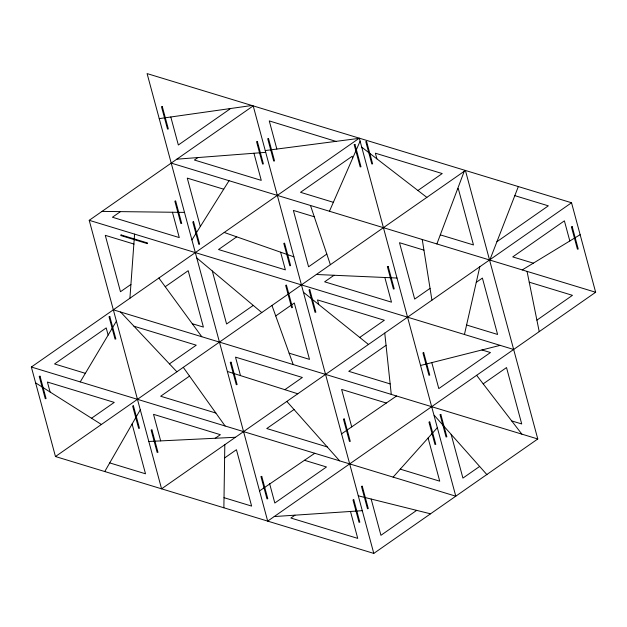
<?xml version="1.0" encoding="UTF-8"?>
<svg xmlns="http://www.w3.org/2000/svg" width="627" height="627" viewBox="0 0 627 627"><rect width="100%" height="100%" fill="white"/><g stroke="black" fill="none" stroke-linecap="round" stroke-linejoin="round"><path stroke-width="0.94" d="M223.87 507.776L224.811 444.7M129.914 298.248L134.578 234.114M464.435 334.497L479.804 266.765M436.878 243.95L464.223 171.304M489.946 259.688L518.341 186.572M329.449 211.252L360.117 141.161M104.764 471.528L140.283 409.784M80.24 381.906L116.403 321.189M191.917 239.922L229.043 180.701M393.121 477.123L437.332 427.692M571.534 202.756L147.094 73.594L267.69 521.115L595.65 292.26L571.534 202.756L161.578 488.825L89.222 220.312L253.206 105.885L373.794 553.406L537.778 438.978L465.422 170.466L55.466 456.534L31.35 367.03L359.31 138.175L455.79 496.192L31.35 367.03M120.47 211.628L112.421 217.24L179.267 237.578L172.441 212.255M197.944 157.565L194.409 160.026L261.263 180.372L253.951 153.247M130.925 284.431L120.478 291.72L105.281 235.337L134.068 244.091M335.939 141.373L269.265 120.909L276.852 149.054M165.23 286.719L188.194 270.699L203.391 327.082L192.262 323.697M236.716 236.841L218.533 249.53L285.379 269.869L280.614 252.195M91.542 418.24L114.263 402.393L47.409 382.047L50.097 392.024M169.439 363.887L196.251 345.179L133.966 326.228M253.261 305.404L226.59 324.01L212.294 270.982M326.808 254.076L308.578 266.796L293.381 210.413L314.276 216.77M417.919 190.498L442.223 173.546L375.377 153.2L376.898 158.858M189.526 376.098L160.661 396.248L215.868 413.044M275.731 315.945L294.306 302.99L309.495 359.373L289.118 353.173M334.034 275.269L324.637 281.821L391.491 302.167L384.845 277.495M457.53 189.088L458.282 188.562L473.479 244.953L440.303 234.859M215.257 438.249L220.367 434.683L153.521 414.337L160.677 440.891M284.862 389.68L302.363 377.47L235.509 357.131L240.494 375.612M359.726 337.436L384.351 320.256L317.505 299.918L318.743 304.534M430.051 288.373L414.69 299.087L399.493 242.704L423.946 250.142M496.937 241.701L548.335 205.836L514.822 195.64M224.615 457.953L236.434 449.708L251.623 506.091L224.019 497.689M294.024 409.517L266.765 428.539L327.263 446.949M386.044 345.305L348.761 371.325L390.159 383.92M476.269 282.346L482.406 278.067L497.595 334.457L466.59 325.013M536.908 320.138L572.451 295.333L529.235 282.181M294.996 515.167L290.889 518.035L357.735 538.381L350.485 511.46M483.198 383.849L506.522 367.571L521.719 423.954L511.687 420.905M416.673 510.37L380.934 535.309L371.16 499.037M479.631 466.441L462.922 478.095L451.134 434.346M341.582 433.868L396.538 395.998M259.547 490.91L314.754 453.274M522.236 269.923L580.14 234.694M420.56 365.463L500.134 345.359M159.227 118.628L251.913 105.493M265.245 150.566L359.036 138.371M176.814 159.187L265.723 152.345M274.211 516.562L362.281 510.676M148.818 441.471L235.446 437.278M101.989 211.401L184.495 212.396M316.345 274.493L397.001 278.027M358.283 495.832L430.522 513.819M229.192 108.714L230.007 108.965L178.35 145.002L170.803 116.99M333.36 202.309L300.521 192.317L352.178 156.272L352.68 158.153M533.334 263.168L512.737 256.898L564.394 220.853L569.818 240.972M171.21 163.098L595.65 292.26M223.706 189.205L187.277 178.123L200.319 226.519M89.222 220.312L513.662 349.474M481.936 349.952L490.463 352.546L438.806 388.591L431.807 362.618M113.338 309.816L537.778 438.978M386.334 403.028L341.621 389.422L351.716 426.885M85.35 373.324L54.549 363.958L106.206 327.913L108.134 335.077M400.245 469.153L439.723 481.168L428.1 438.014M304.479 460.281L326.479 466.974L274.822 503.019L269.563 483.495M109.725 462.906L145.519 473.8L132.101 424.009M55.466 456.534L373.794 553.406M227.358 371.443L297.778 393.78M224.2 232.46L293.883 256.835M35.621 382.862L101.402 424.479M361.732 147.165L426.846 197.387M303.413 292.221L368.464 344.458M196.768 257.932L261.788 312.567M120.58 312.019L176.9 371.803M434.213 415.293L486.975 474.71M286.837 401.421L339.591 460.829M476.63 375.314L521.86 434.135M158.882 278.035L201.792 336.73M183.288 367.344L225.093 425.984M271.961 305.467L293.209 364.553M310.483 205.484L330.382 264.704M527.048 271.389L539.228 331.628M422.245 239.49L431.932 300.168M384.751 333.094L391.272 394.391M121.066 234.921L120.815 235.556L147.345 243.629L147.596 242.994L121.066 234.921M162.291 106.582L161.476 106.692L167.511 129.068L168.326 128.958L162.291 106.582M268.513 138.559L267.698 138.669L273.725 161.045L274.54 160.935L268.513 138.559M257.36 141.545L256.553 141.655L262.58 164.031L263.395 163.921L257.36 141.545M366.591 141.49L365.784 141.592L371.811 163.968L372.626 163.866L366.591 141.49M354.953 144.414L354.137 144.516L360.172 166.892L360.987 166.79L354.953 144.414M175.67 201.079L174.855 201.189L180.889 223.565L181.705 223.455L175.67 201.079M193.594 221.833L192.787 221.942L198.814 244.318L199.629 244.209L193.594 221.833M284.595 243.252L283.78 243.362L289.807 265.738L290.622 265.629L284.595 243.252M572.208 226.684L571.393 226.794L577.428 249.17L578.235 249.06L572.208 226.684M388.191 266.514L387.376 266.624L393.411 289L394.218 288.89L388.191 266.514M286.461 285.214L285.646 285.324L291.673 307.7L292.488 307.591L286.461 285.214M309.832 289.831L309.017 289.94L315.052 312.317L315.867 312.207L309.832 289.831M109.827 316.619L109.012 316.729L115.039 339.105L115.854 338.995L109.827 316.619M40.042 376.216L39.227 376.325L45.262 398.701L46.077 398.592L40.042 376.216M231.073 362.21L230.258 362.32L236.293 384.696L237.108 384.586L231.073 362.21M423.742 352.758L422.927 352.868L428.954 375.244L429.769 375.134L423.742 352.758M133.441 405.896L132.626 406.006L138.661 428.382L139.468 428.272L133.441 405.896M151.946 429.95L151.131 430.059L157.165 452.435L157.98 452.326L151.946 429.95M344.254 418.993L343.439 419.095L349.466 441.471L350.281 441.369L344.254 418.993M440.836 414.463L440.021 414.572L446.048 436.948L446.863 436.839L440.836 414.463M429.761 421.995L428.946 422.104L434.981 444.48L435.796 444.371L429.761 421.995M261.757 476.379L260.942 476.489L266.977 498.865L267.792 498.755L261.757 476.379M362.265 486.231L361.45 486.34L367.477 508.716L368.292 508.607L362.265 486.231M353.8 499.821L352.993 499.931L359.02 522.307L359.835 522.197L353.8 499.821"/></g></svg>
